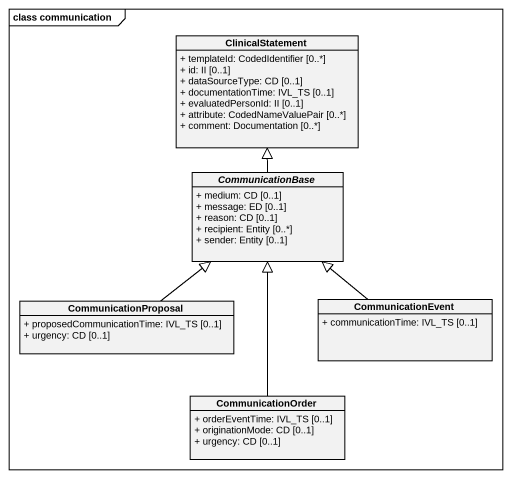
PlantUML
@startuml
mainframe class communication
hide circle
hide empty members
skinparam classAttributeIconSize 0
class ClinicalStatement {
  + templateId: CodedIdentifier [0..*]
  + id: II [0..1]
  + dataSourceType: CD [0..1]
  + documentationTime: IVL_TS [0..1]
  + evaluatedPersonId: II [0..1]
  + attribute: CodedNameValuePair [0..*]
  + comment: Documentation [0..*]
}
abstract class CommunicationBase {
  + medium: CD [0..1]
  + message: ED [0..1]
  + reason: CD [0..1]
  + recipient: Entity [0..*]
  + sender: Entity [0..1]
}
class CommunicationProposal {
  + proposedCommunicationTime: IVL_TS [0..1]
  + urgency: CD [0..1]
}
class CommunicationEvent {
  + communicationTime: IVL_TS [0..1]
}
class CommunicationOrder {
  + orderEventTime: IVL_TS [0..1]
  + originationMode: CD [0..1]
  + urgency: CD [0..1]
}
CommunicationBase -up-|> ClinicalStatement
CommunicationProposal -up-|> CommunicationBase
CommunicationEvent -up-|> CommunicationBase
CommunicationOrder -up-|> CommunicationBase
@enduml
